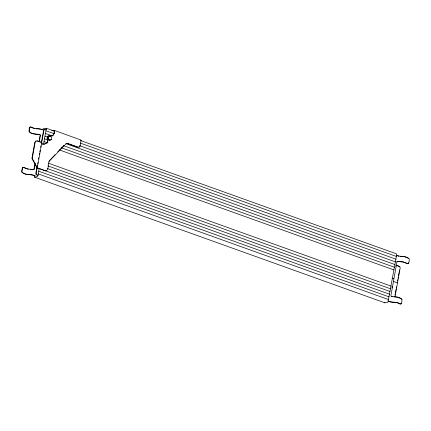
<?xml version="1.0" encoding="UTF-8"?>
<svg xmlns="http://www.w3.org/2000/svg" width="431" height="431" viewBox="0 0 431 431"><rect width="100%" height="100%" fill="white"/><g stroke="black" fill="none" stroke-linecap="round" stroke-linejoin="round"><path stroke-width="0.65" d="M50.459 136.126L48.838 136.616L48.466 138.637L49.732 140.167L51.359 139.676L51.725 137.656L50.459 136.126L48.148 136.729L47.782 138.755L49.048 140.285L49.732 140.167M35.056 163.376L33.796 169.566L28.058 169.006L23.689 167.395L22.52 167.562L21.55 171.075L21.695 172.136C25.289 175.81 30.73 173.682 34.911 175.891M38.935 141.826L40.11 135.296L39.765 134.596C36.156 134.122 31.824 134.488 28.969 131.714L29.308 127.953L29.793 127.134L30.59 127.016L34.938 128.659M35.277 163.969L34.335 169.194L33.796 169.577M39.269 141.767L40.444 135.237L40.099 134.542C36.516 133.712 32.18 134.617 29.335 131.671L29.674 127.91L30.159 127.091L30.962 126.973C34.771 129.612 39.55 127.856 43.493 130.022M34.485 175.659L34.539 177.157L384.872 302.831L387.975 302.147L396.38 256.472L396.445 253.848L80.953 140.668M36.894 167.508L35.838 173.386L35.999 174.447L37.847 175.541M41.36 142.683L43.596 130.27L44.097 129.445L45.282 129.262L46.424 129.672M389.592 294.201L37.238 167.804L37.497 165.014M37.729 163.705L37.966 162.39M38.558 159.114L38.785 157.66M39.383 154.524L39.62 153.215M39.851 151.906L40.083 150.451M40.681 147.316L40.907 145.861M37.228 167.449L36.172 173.332L36.333 174.393L38.181 175.487M41.575 143.281L43.93 130.21L44.431 129.392M37.023 167.637L37.47 166.781L41.834 142.526L37.389 140.878L35.622 141.152L34.787 142.472L31.91 158.441L36.048 166.124L37.136 166.84L36.689 167.691L45.136 170.811L46.257 170.773M43.558 144.148L46.306 128.303L43.267 128.648L42.836 129.241M391.962 287.924L392.199 286.62M395.841 266.374L396.078 265.07M395.012 295.133L395.243 293.84M395.475 292.552L396.057 289.33M396.288 288.043L396.52 286.755M397.56 280.953L397.791 279.665M398.028 278.378L398.26 277.085M398.492 275.797L399.068 272.575M399.3 271.288L399.532 270M394.963 296.997L400.178 267.996L400.006 266.929L399.246 266.261L396.197 265.259M408.119 263.497L408.599 262.668M400.846 303.92L401.326 303.09M22.886 167.519L22.401 168.332L22.062 172.093C25.644 175.719 31.091 173.51 35.25 175.832M79.153 147.036L79.961 145.721M35.956 141.093L35.121 142.413L32.244 158.387L36.382 166.064L37.47 166.781M48.822 161.399L55.033 154.718M39.194 168.402L38.284 173.914L388.622 299.593M38.284 173.914L37.637 176.468L34.539 177.157M48.482 135.851L47.572 136.983L47.367 138.593L47.938 140.14L47.712 142.252C46.171 143.841 43.65 144.87 41.602 143.55M57.749 151.863L63.626 145.689M396.665 261.806L397.204 261.423L402.942 261.994L407.311 263.605L408.491 263.454L408.965 262.624L409.315 258.853C405.727 255.217 400.329 257.302 396.159 255.136M66.53 143.307L49.49 160.838C47.448 163.678 49.323 168.322 46.591 170.719L45.471 170.757M44.21 144.186L47.378 142.311L47.604 140.199L47.027 138.653L47.238 137.036L48.148 135.905L49.786 135.593L51.402 135.97L53.293 135.194L54.365 133.152L54.64 130.588L51.682 130.776M51.068 136.024L52.959 135.248L54.031 133.211L54.128 130.889M49.048 140.285L51.359 139.676M397.215 282.887L397.511 282.817L393.277 281.427M48.148 136.729L48.838 136.616M47.782 138.755L48.466 138.637M393.778 278.755L392.081 278.06M66.196 143.367L67.392 143.334L78.13 147.181M36.209 128.788L40.137 129.025M30.245 169.291L33.462 169.631M400.135 256.375L403.912 256.607M394.117 296.873L397.22 297.153M392.232 296.76L391.127 296.539M28.279 169.173L27.105 168.925M398.934 256.256L396.525 255.443M49.452 135.646L50.238 135.867M37.055 140.932L40.428 142.041M396.509 265.528L398.95 266.331L399.709 266.999M54.225 130.351L81.109 140.086L80.295 145.667L79.487 146.976L77.795 147.24L67.058 143.388M46.106 128.169L54.344 131.126M46.042 130.798L54.279 133.75M80.252 143.065L396.38 256.472M40.735 129.208L42.55 129.86M45.557 133.491L52.523 135.991M79.767 145.764L395.895 259.166M45.072 136.185L47.604 137.096M65.975 143.685L395.41 261.865M44.587 138.879L47.755 140.016M63.594 145.7L394.925 264.559M44.102 141.573L47.906 142.936M61.207 147.709L394.44 267.252M59.456 149.95L393.956 269.946M41.866 143.819L43.052 144.245M48.31 163.166L391.046 286.119M47.825 165.86L390.561 288.813M47.34 168.553L390.077 291.507M38.768 171.22L389.107 296.894M387.916 300.951C391.871 302.988 396.622 301.274 400.41 303.984M388.283 301.258C392.016 303.101 396.488 301.468 400.038 304.027L401.213 303.877L401.692 303.047L402.042 299.276C399.187 296.587 394.952 296.824 391.348 296.442L390.89 295.704L396.999 261.746L397.651 261.407L403.335 261.919L407.683 263.562M404.499 256.731L408.281 258.212M397.765 297.363L400.469 298.424M23.317 167.438L26.566 168.715M40.988 142.225L41.381 142.413M384.872 302.831L384.635 302.352M401.008 298.64L401.676 299.319M80.791 140.522L80.834 140.872"/></g></svg>
